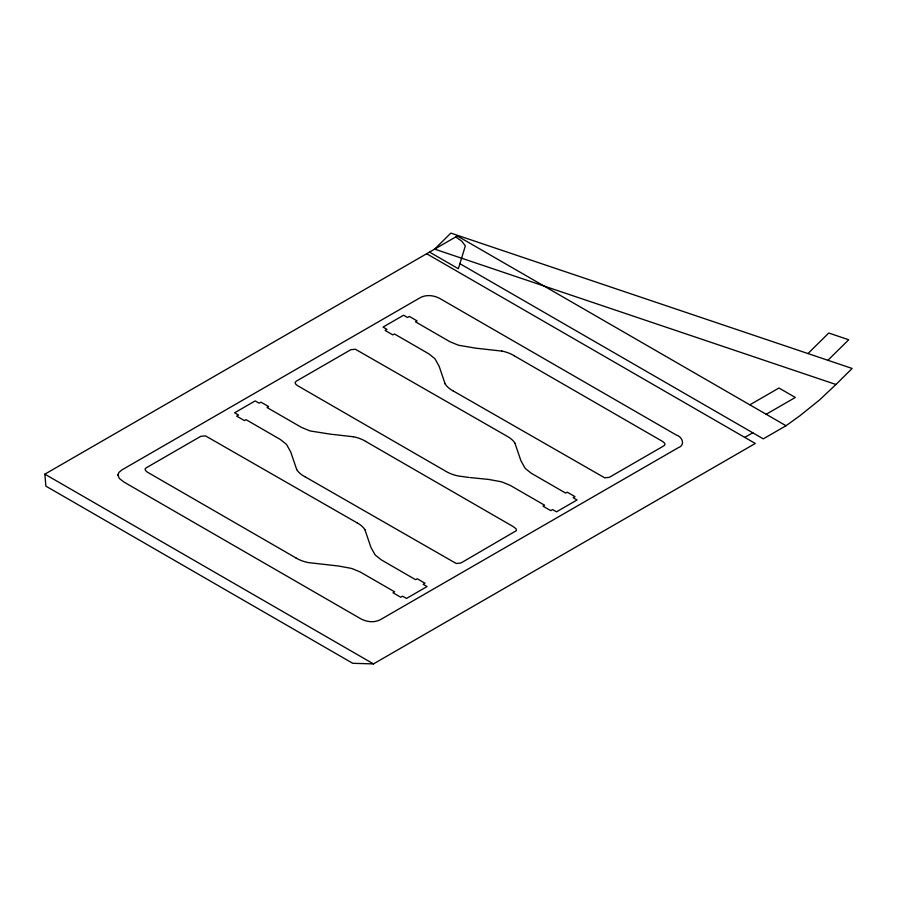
<?xml version="1.0" encoding="UTF-8"?>
<svg xmlns="http://www.w3.org/2000/svg" width="897" height="897" viewBox="0 0 897 897"><rect width="100%" height="100%" fill="white"/><g stroke="black" fill="none" stroke-linecap="round" stroke-linejoin="round"><path stroke-width="1.35" d="M835.926 384.51L852.15 368.465L450.866 233.097L434.653 249.119L835.937 384.488L819.611 399.905L799.945 415.726L786.019 425.727L763.291 438.857L459.892 263.696M807.973 353.564L828.761 333.022L848.708 339.75L827.92 360.291M426.658 253.739L755.285 443.466L373.477 663.903L352.745 663.298L45.893 486.14L44.85 474.165L457.38 236.001L786.019 425.727M749.836 404.839L778.966 388.02L795.303 397.461L766.173 414.279M744.768 437.4L752.774 432.78M470.14 477.574L488.63 479.424L500.818 481.678A28.704 16.572 0 0 1 502.555 482.182L510.27 485.412L544.625 505.235L543.01 506.177L550.736 510.628L552.586 509.563L556.499 511.828L577.063 499.965L573.149 497.7L574.988 496.635L567.263 492.173L565.648 493.103L531.237 473.224L525.765 468.862A28.704 16.572 0 0 1 524.846 467.808L520.933 460.778L514.968 443.253M333.561 434.507L353.396 436.772M332.742 434.428L331.924 434.35M468.94 477.462L458.277 475.982A31.72 18.31 0 0 1 445.91 471.329L299.037 386.506C296.907 385.34 293.128 383.075 296.369 381.135L350.862 349.684L355.436 349.269L506.895 436.133A31.72 18.31 0 0 1 515.046 443.23M331.116 434.271L310.855 431.076A28.704 16.572 0 0 1 309.117 430.571L301.392 427.342L267.037 407.518L268.651 406.588L260.926 402.125L259.087 403.19L255.163 400.925L234.599 412.799L238.524 415.064L236.673 416.13L244.399 420.581L246.013 419.65L280.357 439.485L285.952 443.948A28.704 16.572 0 0 1 286.816 444.946L290.729 451.987L296.694 469.512M476.442 348.249L501.815 351.086M475.702 348.159L459.275 345.379A28.704 16.572 0 0 1 457.537 344.874L449.823 341.656L415.468 321.821L417.083 320.891L409.357 316.428L407.507 317.493L403.583 315.228L383.019 327.102L386.943 329.367L385.105 330.432L392.83 334.895L394.445 333.964L428.788 353.799L434.372 358.251A28.704 16.572 0 0 1 435.247 359.26L439.149 366.29L445.114 383.815M455.732 236.954L461.708 241.102L465.341 245.879L458.356 268.73L429.517 252.079M514.149 355.75L661.055 440.562C663.018 441.481 667.043 444.284 663.724 445.921L609.31 477.339L604.656 477.798L453.198 390.935M365.718 441.436L513.017 526.483L516.089 528.77L516.437 530.609L460.879 563.036L456.237 563.495L304.778 476.621M356.894 522.727L205.525 435.897L200.861 436.278L146.368 467.741C143.094 469.131 146.873 472.17 149.037 473.1L295.943 557.923M44.85 474.165L373.477 663.903M364.967 529.847L370.932 547.372L374.845 554.413A28.704 16.572 0 0 0 375.708 555.411L381.303 559.863L415.647 579.709L417.262 578.767L424.987 583.229L423.149 584.295L427.062 586.56L406.498 598.434L402.585 596.169L400.735 597.234L393.009 592.771L394.624 591.841L360.269 572.017L352.555 568.788A28.704 16.572 0 0 0 350.817 568.283L338.629 566.029L308.276 562.587A31.72 18.31 0 0 1 295.909 557.934M356.916 522.716A31.72 18.31 0 0 1 365.045 529.835M501.849 351.041A31.72 18.31 0 0 1 514.183 355.728M453.176 390.957A31.72 18.31 0 0 1 445.047 383.838M353.418 436.727A31.72 18.31 0 0 1 365.752 441.425M304.745 476.643A31.72 18.31 0 0 1 296.615 469.523M117.866 475.029L119.379 478.493L124.089 482.126L359.462 618.022C365.954 622.069 374.677 623.303 381.393 619.098L678.244 447.715C685.6 445.181 682.426 436.839 676.372 435.056L441.234 299.295C434.753 295.248 426.03 294.014 419.303 298.219L122.25 469.714L118.998 472.315L117.866 475.029"/></g></svg>
